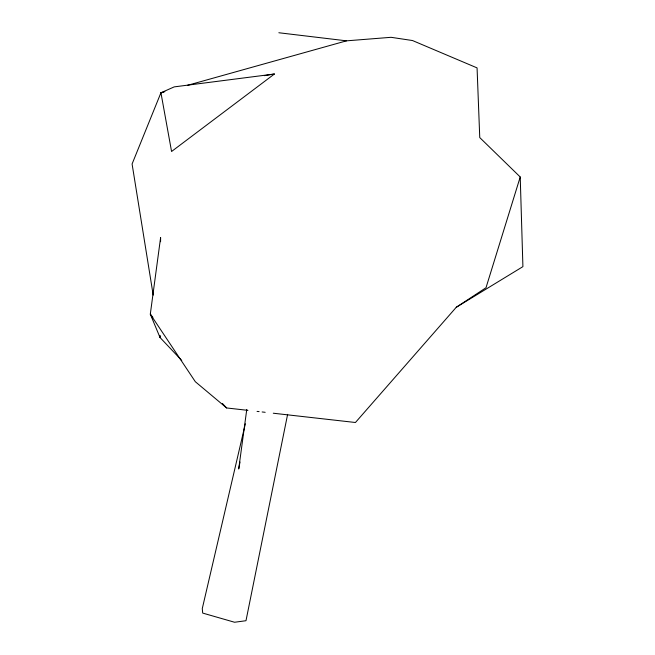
<?xml version="1.0" encoding="UTF-8"?>
<svg xmlns="http://www.w3.org/2000/svg" width="655" height="655" viewBox="0 0 655 655"><rect width="100%" height="100%" fill="white"/><g stroke="black" fill="none" stroke-linecap="round" stroke-linejoin="round"><path stroke-width="0.98" d="M160.025 335.442L160.008 337.481L181.754 360.479M160.581 241.695L160.606 237.618L150.306 314.171L160.008 337.481L159.689 335.466M246.763 409.522L238.707 469.013L240.008 462.012M287.619 414.361L245.985 620.719L234.572 622.25L202.69 613.08L202.28 608.577L245.338 423.777M187.445 85.346L346.511 40.839L391.06 37.31L412.494 40.536L477.069 67.891L479.755 137.583L520.226 176.989L486.002 287.733L456.265 307.277L355.436 422.5L273.291 413.223M164.864 91.667L160.934 92.764L171.569 151.493L274.412 74.007L174.23 86.878L160.934 92.764L132.089 163.987L153.196 295.118M456.265 307.277L522.911 266.642L520.226 176.989M160.934 92.764L162.948 92.429M264.366 75.661L274.412 74.007M152.869 317.331L150.306 314.171L195.329 381.718L226.638 407.959L247.934 410.357M257.063 411.389L259.093 411.618M262.131 411.962L265.177 412.306M278.85 32.75L346.511 40.839M222.43 403.505L226.638 407.959"/></g></svg>
